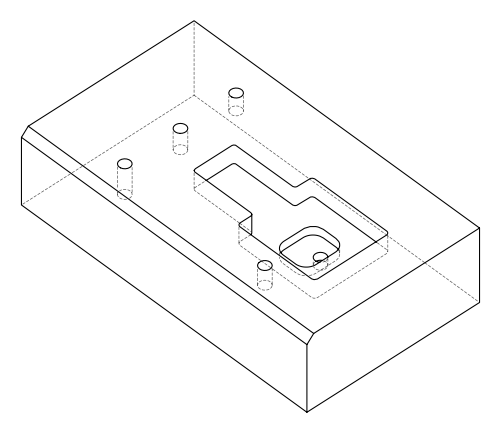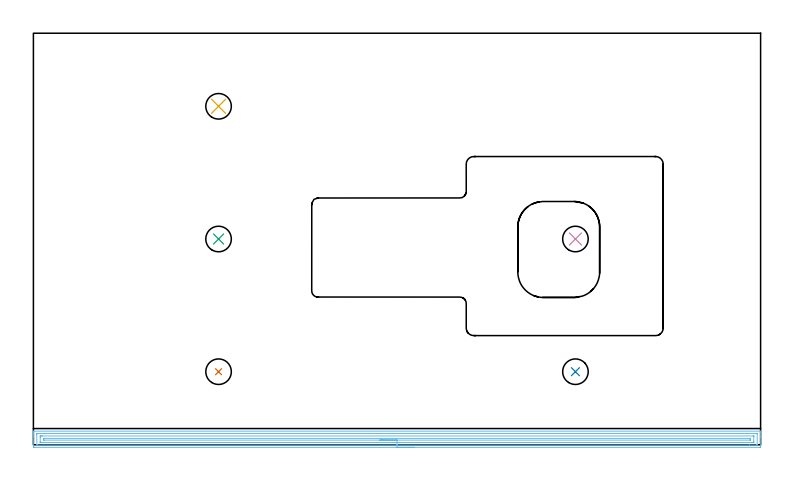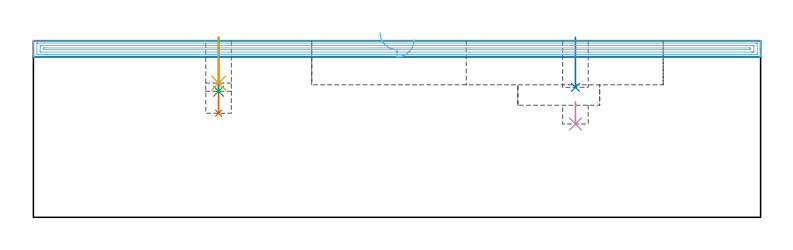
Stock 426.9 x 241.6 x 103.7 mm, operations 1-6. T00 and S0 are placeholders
(PLAN: 8 operations, 3 tool changes, 158.9 min)
(1 INDEXABLE_INSERT_DRILL_BLIND_HOLE_FROM_SOLID | STEP1POCKET | UGT0302_001 | 0.18 min | 7509 mm3)
(2 INDEXABLE_INSERT_DRILL_BLIND_HOLE_FROM_SOLID_1 | STEP1POCKET_1 | UGT0302_001 | 0.12 min | 4830 mm3)
(3 INDEXABLE_INSERT_DRILL_BLIND_HOLE_FROM_SOLID_2 | STEP1POCKET_2 | UGT0302_001 | 0.13 min | 5236 mm3)
(4 INDEXABLE_INSERT_DRILL_BLIND_HOLE_FROM_SOLID_3 | STEP1POCKET_3 | UGT0302_001 | 0.06 min | 8620 mm3)
(5 INDEXABLE_INSERT_DRILL_BLIND_HOLE_FROM_SOLID_4 | STEP1POCKET_4 | UGT0302_001 | 0.11 min | 4388 mm3)
(6 AREA_MILL | FG_CHAMFER_SURFACE | UGT0205_001 | 13.86 min | 19264 mm3)
(7 MILL_FREE_SHAPED_POCKET | POCKET_FREE_SHAPED_STRAIGHT | UGT0201_124 | Follow Part, ap 1.5, ae 75% | 143.75 min | 446438 mm3)
(8 MILL_RECTANGULAR_POCKET | POCKET_RECTANGULAR_STRAIGHT | UGT0201_006 | Follow Part, ap 7, ae 75% | 0.68 min | 28027 mm3)
(TOOL UGT0302_001 | Indexable Insert Drill 15mm | D15 PA180 FL50 Z2)
(TOOL UGT0205_001 | Chamfer Mill 20 x 3 x 45 deg. | D20 FL50 Z2)
(TOOL UGT0201_124 | Carbide End Mill 6.0 | D6 FL15 Z4)
(TOOL UGT0201_006 | End Mill 28 mm | D28 FL25 Z2)
(OP 1 INDEXABLE_INSERT_DRILL_BLIND_HOLE_FROM_SOLID)
G17 G21 G94 G90
T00 M6
G54
G17 G0 G90 X108.7 Y42.9 S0 M3
G43 Z113.7 H0
G94 G81 G98 Z61.1 F250. R105.7
G80
M5
M2
(OP 2 INDEXABLE_INSERT_DRILL_BLIND_HOLE_FROM_SOLID_1)
G17 G21 G94 G90
T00 M6
G54
G17 G0 G90 X318.2 Y42.9 S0 M3
G43 Z113.7 H0
G94 G81 G98 Z76.3 F250. R105.7
G80
M5
M2
(OP 3 INDEXABLE_INSERT_DRILL_BLIND_HOLE_FROM_SOLID_2)
G17 G21 G94 G90
T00 M6
G54
G17 G0 G90 X108.7 Y120.8 S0 M3
G43 Z113.7 H0
G94 G81 G98 Z74. F250. R105.7
G80
M5
M2
(OP 4 INDEXABLE_INSERT_DRILL_BLIND_HOLE_FROM_SOLID_3)
G17 G21 G94 G90
T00 M6
G54
G17 G0 G90 X318.2 Y120.8 S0 M3
G43 Z113.7 H0
G94 G81 G98 Z54.8 F250. R67.8
G80
M5
M2
(OP 5 INDEXABLE_INSERT_DRILL_BLIND_HOLE_FROM_SOLID_4)
G17 G21 G94 G90
T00 M6
G54
G17 G0 G90 X108.7 Y198.7 S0 M3
G43 Z113.7 H0
G94 G81 G98 Z78.8 F250. R105.7
G80
M5
M2
(OP 6 AREA_MILL)
G17 G21 G94 G90
T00 M6
G54
G17 G0 G90 X223.45 Y-1.5 S1061 M3
G43 Z113.7 H0
Z104.2
G94 G1 X223.412 Z103.328 F250.
X223.298 Z102.463
X223.109 Z101.612
X222.847 Z100.78
X222.513 Z99.974
X222.11 Z99.2
X221.642 Z98.464
X221.11 Z97.772
X220.521 Z97.129
X219.878 Z96.54
X219.186 Z96.008
X218.45 Z95.54
X217.676 Z95.137
X216.87 Z94.803
X216.038 Z94.541
X215.187 Z94.352
X214.322 Z94.238
X213.45 Z94.2
X0.63
X0.11 Y-1.495 Z94.203
X0.01 Y-1.492 Z94.206
X0. Y-1.387 Z94.31
Y5.001 Z100.696
Y6.395 Z102.091
Y6.753 Z102.448
Y7.469 Z103.169
Y7.696 Z103.396
X0.003 Y7.85 Z103.543
X0.01 Y7.997 Z103.689
X0.183 Y8. Z103.7
X426.717
X426.89 Y7.997 Z103.689
X426.897 Y7.85 Z103.543
X426.9 Y7.696 Z103.396
Y7.469 Z103.168
Y6.753 Z102.448
Y5.519 Z101.216
Y5.001 Z100.696
Y4.385 Z100.08
Y-0.87 Z94.828
X426.896 Y-1.129 Z94.569
X426.89 Y-1.493 Z94.205
X426.646 Y-1.497 Z94.202
X426.27 Y-1.5 Z94.2
X213.45
Y-0.086 Z95.614
X2.418
X2.247 Y-0.085 Z95.615
X2.06 Y-0.081 Z95.619
X2.02 Y-0.079 Z95.621
X2.01 Y-0.058 Z95.642
X2.006 Y-0.024 Z95.676
X2.001 Y0.156 Z95.856
Y6.286 Z101.986
X2.004 Y6.423 Z102.123
X2.01 Y6.532 Z102.232
X2.02 Y6.579 Z102.279
X2.057 Y6.581 Z102.281
X2.418 Y6.585 Z102.285
X6.596 Y6.586 Z102.286
X424.482
X424.653 Y6.585 Z102.285
X424.84 Y6.581 Z102.281
X424.88 Y6.579 Z102.279
X424.89 Y6.558 Z102.258
X424.894 Y6.524 Z102.224
X424.899 Y6.344 Z102.044
Y0.214 Z95.914
X424.896 Y0.077 Z95.777
X424.89 Y-0.032 Z95.668
X424.88 Y-0.079 Z95.621
X424.843 Y-0.081 Z95.619
X424.482 Y-0.085 Z95.615
X420.304 Y-0.086 Z95.614
X213.45
Y1.328 Z97.028
X4.38 Y1.329 Z97.029
X4.207 Y1.33 Z97.03
X4.034 Y1.334 Z97.034
X4.016 Y1.335 Z97.035
X4.01 Y1.343 Z97.043
X4.005 Y1.377 Z97.077
X4.002 Y1.431 Z97.131
X4. Y1.498 Z97.198
Y1.701 Z97.401
Y4.328 Z100.028
X4.003 Y5.001 Z100.701
X4.006 Y5.102 Z100.802
X4.01 Y5.152 Z100.852
X4.016 Y5.165 Z100.865
X4.038 Y5.167 Z100.867
X4.207 Y5.169 Z100.869
X4.927 Y5.171 Z100.871
X5.101 Y5.172 Z100.872
X422.52 Y5.171 Z100.871
X422.693 Y5.17 Z100.87
X422.866 Y5.166 Z100.866
X422.884 Y5.165 Z100.865
X422.89 Y5.157 Z100.857
X422.895 Y5.123 Z100.823
X422.898 Y5.069 Z100.769
X422.9 Y5.001 Z100.701
Y4.799 Z100.499
Y2.172 Z97.872
X422.898 Y1.498 Z97.198
X422.894 Y1.397 Z97.097
X422.89 Y1.348 Z97.048
X422.884 Y1.335 Z97.035
X422.862 Y1.333 Z97.033
X422.693 Y1.331 Z97.031
X421.973 Y1.328 Z97.028
X421.799
X213.45
Y2.743 Z98.443
X6.151
X6.093 Y2.744 Z98.444
X6.032 Y2.747 Z98.447
X6.016 Y2.749 Z98.449
X6.01 Y2.763 Z98.463
X6.007 Y2.816 Z98.516
X6. Y3.245 Z98.945
X6.003 Y3.685 Z99.385
X6.007 Y3.739 Z99.439
X6.009 Y3.748 Z99.448
X6.019 Y3.751 Z99.451
X6.061 Y3.754 Z99.454
X6.199 Y3.756 Z99.456
X420.749 Y3.757 Z99.457
X420.807 Y3.756 Z99.456
X420.868 Y3.753 Z99.453
X420.885 Y3.751 Z99.451
X420.89 Y3.737 Z99.437
X420.893 Y3.684 Z99.384
X420.9 Y3.255 Z98.955
X420.897 Y2.815 Z98.515
X420.893 Y2.761 Z98.461
X420.891 Y2.752 Z98.452
X420.881 Y2.749 Z98.449
X420.839 Y2.746 Z98.446
X420.701 Y2.743 Z98.443
X213.45
X212.578 Z98.481
X211.714 Z98.595
X210.862 Z98.783
X210.03 Z99.046
X209.224 Z99.38
X208.45 Z99.782
X207.714 Z100.251
X207.022 Z100.782
X206.379 Z101.372
X205.79 Z102.015
X205.259 Z102.707
X204.79 Z103.443
X204.387 Z104.216
X204.053 Z105.022
X203.791 Z105.854
X203.602 Z106.706
X203.488 Z107.571
X203.45 Z108.443
G0 Z113.7
M5
M2
